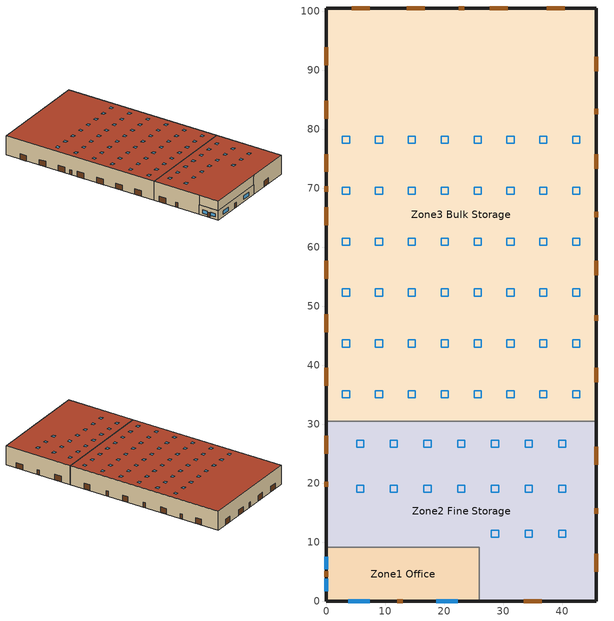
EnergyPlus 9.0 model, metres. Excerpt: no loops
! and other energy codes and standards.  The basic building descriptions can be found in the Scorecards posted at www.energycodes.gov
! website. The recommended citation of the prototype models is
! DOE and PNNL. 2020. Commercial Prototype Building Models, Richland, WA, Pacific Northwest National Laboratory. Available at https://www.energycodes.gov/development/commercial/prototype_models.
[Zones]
Zone1 Office
 floor ground (OfficeFloor_Ffactor): 25.91,9.14 25.91,0 0,0 0,9.14 z0
 wall outside (nonres_ext_wall): 0,9.14 0,0 25.91,0 z0:4.27
 wall to Zone2 Fine Storage (Interior Wall): 25.91,0 25.91,9.14 0,9.14 z0:4.27
 window (NonresWindow_U_0.38_SHGC_0.4): 3.66,0 7.31,0 / 18.59,0 22.25,0 / 0,7.52 0,5.39 / 0,3.76 0,1.62 z0.91:2.44
 door (Swinging Door_con): 12.04,0 12.95,0 / 0,5.03 0,4.11 z0:2.13
 ceiling to Zone2 Fine Storage (InsulatedCeiling): 25.91,0 25.91,9.14 0,9.14 0,0 z4.27
Zone2 Fine Storage
 floor ground (FineStorageFloor_Ffactor): 45.72,30.48 45.72,0 25.91,0 25.91,9.14 0,9.14 0,30.48 z0
 wall outside (nonres_ext_wall): 25.91,0 45.72,0 45.72,30.48 / 0,30.48 0,9.14 z0:8.53; 0,9.14 0,0 25.91,0 z4.27:8.53
 door (Overhead Door_con): 33.48,0 36.53,0 / 45.72,4.94 45.72,7.99 / 45.72,23.09 45.72,26.14 / 0,28.02 0,24.97 z0:2.44
 door (Swinging Door_con): 0,20.27 0,19.35 / 45.72,14.78 45.72,15.7 z0:2.13
 roof outside (nonres_roof): 45.72,0 45.72,30.48 0,30.48 0,0 z8.53
 skylight (Skylight_U_0.75_SHGC_0.6): 10.82,18.44 12.04,18.44 12.04,19.66 10.82,19.66 z8.53; 16.54,18.44 17.75,18.44 17.75,19.66 16.54,19.66 z8.53; 22.25,18.44 23.47,18.44 23.47,19.66 22.25,19.66 z8.53; 27.97,10.82 29.18,10.82 29.18,12.04 27.97,12.04 z8.53; 33.68,10.82 34.9,10.82 34.9,12.04 33.68,12.04 z8.53; 39.4,10.82 40.61,10.82 40.61,12.04 39.4,12.04 z8.53; 39.4,26.06 40.61,26.06 40.61,27.28 39.4,27.28 z8.53; 33.68,26.06 34.9,26.06 34.9,27.28 33.68,27.28 z8.53; 27.97,26.06 29.18,26.06 29.18,27.28 27.97,27.28 z8.53; 22.25,26.06 23.47,26.06 23.47,27.28 22.25,27.28 z8.53; 27.97,18.44 29.18,18.44 29.18,19.66 27.97,19.66 z8.53; 33.68,18.44 34.9,18.44 34.9,19.66 33.68,19.66 z8.53; 39.4,18.44 40.61,18.44 40.61,19.66 39.4,19.66 z8.53; 16.54,26.06 17.75,26.06 17.75,27.28 16.54,27.28 z8.53; 10.82,26.06 12.04,26.06 12.04,27.28 10.82,27.28 z8.53; 5.11,26.06 6.32,26.06 6.32,27.28 5.11,27.28 z8.53; 5.11,18.44 6.32,18.44 6.32,19.66 5.11,19.66 z8.53
Zone3 Bulk Storage
 floor ground (BulkStorageFloor_Ffactor): 45.72,100.58 45.72,30.48 0,30.48 0,100.58 z0
 wall outside (semiheated_ext_wall): 45.72,30.48 45.72,100.58 0,100.58 0,30.48 z0:8.53
 wall to Zone2 Fine Storage (semiheated_ext_wall): 45.72,30.48 0,30.48 z0:8.53
 door (Overhead Door_semi): 0,93.95 0,90.9 / 0,84.88 0,81.83 / 0,75.82 0,72.77 / 0,66.75 0,63.7 / 0,57.68 0,54.63 / 0,48.61 0,45.57 / 0,39.55 0,36.5 / 45.72,37.09 45.72,39.53 / 45.72,55.27 45.72,57.71 / 45.72,73.32 45.72,75.75 / 45.72,89.89 45.72,92.33 / 40.44,100.58 37.39,100.58 / 30.77,100.58 27.72,100.58 / 16.69,100.58 13.64,100.58 / 7.32,100.58 4.27,100.58 z0:2.44
 door (Swinging Door_semi): 45.72,47.55 45.72,48.46 / 45.72,65.07 45.72,65.99 / 45.72,82.6 45.72,83.51 / 23.35,100.58 22.44,100.58 / 0,70.35 0,69.43 z0:2.13
 roof outside (semiheated_roof): 0,100.58 0,30.48 45.72,30.48 45.72,100.58 z8.53
 skylight (SemiHtdSkylight_U_0.75_SHGC_0.6): 2.71,34.44 3.93,34.44 3.93,35.66 2.71,35.66 z8.53; 2.71,43.08 3.93,43.08 3.93,44.3 2.71,44.3 z8.53; 2.71,77.62 3.93,77.62 3.93,78.84 2.71,78.84 z8.53; 41.76,43.08 42.97,43.08 42.97,44.3 41.76,44.3 z8.53; 41.76,34.44 42.97,34.44 42.97,35.66 41.76,35.66 z8.53; 41.76,77.62 42.97,77.62 42.97,78.84 41.76,78.84 z8.53; 41.76,51.71 42.97,51.71 42.97,52.93 41.76,52.93 z8.53; 36.18,34.44 37.4,34.44 37.4,35.66 36.18,35.66 z8.53; 36.18,43.08 37.4,43.08 37.4,44.3 36.18,44.3 z8.53; 36.18,51.71 37.4,51.71 37.4,52.93 36.18,52.93 z8.53; 36.18,77.62 37.4,77.62 37.4,78.84 36.18,78.84 z8.53; 30.6,51.71 31.82,51.71 31.82,52.93 30.6,52.93 z8.53; 30.6,43.08 31.82,43.08 31.82,44.3 30.6,44.3 z8.53; 30.6,77.62 31.82,77.62 31.82,78.84 30.6,78.84 z8.53; 30.6,34.44 31.82,34.44 31.82,35.66 30.6,35.66 z8.53; 25.02,77.62 26.24,77.62 26.24,78.84 25.02,78.84 z8.53; 25.02,51.71 26.24,51.71 26.24,52.93 25.02,52.93 z8.53; 25.02,43.08 26.24,43.08 26.24,44.3 25.02,44.3 z8.53; 25.02,34.44 26.24,34.44 26.24,35.66 25.02,35.66 z8.53; 19.44,77.62 20.66,77.62 20.66,78.84 19.44,78.84 z8.53; 19.44,34.44 20.66,34.44 20.66,35.66 19.44,35.66 z8.53; 19.44,51.71 20.66,51.71 20.66,52.93 19.44,52.93 z8.53; 19.44,43.08 20.66,43.08 20.66,44.3 19.44,44.3 z8.53; 13.87,34.44 15.09,34.44 15.09,35.66 13.87,35.66 z8.53; 13.87,43.08 15.09,43.08 15.09,44.3 13.87,44.3 z8.53; 2.71,51.71 3.93,51.71 3.93,52.93 2.71,52.93 z8.53; 13.87,77.62 15.09,77.62 15.09,78.84 13.87,78.84 z8.53; 8.29,34.44 9.51,34.44 9.51,35.66 8.29,35.66 z8.53; 8.29,43.08 9.51,43.08 9.51,44.3 8.29,44.3 z8.53; 8.29,77.62 9.51,77.62 9.51,78.84 8.29,78.84 z8.53; 13.87,51.71 15.09,51.71 15.09,52.93 13.87,52.93 z8.53; 8.29,51.71 9.51,51.71 9.51,52.93 8.29,52.93 z8.53; 36.18,60.35 37.4,60.35 37.4,61.57 36.18,61.57 z8.53; 25.02,60.35 26.24,60.35 26.24,61.57 25.02,61.57 z8.53; 13.87,60.35 15.09,60.35 15.09,61.57 13.87,61.57 z8.53; 8.29,60.35 9.51,60.35 9.51,61.57 8.29,61.57 z8.53; 2.71,60.35 3.93,60.35 3.93,61.57 2.71,61.57 z8.53; 30.6,60.35 31.82,60.35 31.82,61.57 30.6,61.57 z8.53; 41.76,60.35 42.97,60.35 42.97,61.57 41.76,61.57 z8.53; 19.44,60.35 20.66,60.35 20.66,61.57 19.44,61.57 z8.53; 25.02,68.98 26.24,68.98 26.24,70.2 25.02,70.2 z8.53; 8.29,68.98 9.51,68.98 9.51,70.2 8.29,70.2 z8.53; 36.18,68.98 37.4,68.98 37.4,70.2 36.18,70.2 z8.53; 41.76,68.98 42.97,68.98 42.97,70.2 41.76,70.2 z8.53; 13.87,68.98 15.09,68.98 15.09,70.2 13.87,70.2 z8.53; 19.44,68.98 20.66,68.98 20.66,70.2 19.44,70.2 z8.53; 30.6,68.98 31.82,68.98 31.82,70.2 30.6,70.2 z8.53; 2.71,68.98 3.93,68.98 3.93,70.2 2.71,70.2 z8.53
[Building]
Warehouse: North Axis {deg}=90; Terrain=Urban; Loads Convergence Tolerance Value=0.04; Temperature Convergence Tolerance Value {deltaC}=0.4; Solar Distribution=FullExterior; Maximum Number of Warmup Days=25; Minimum Number of Warmup Days=6
[Site:Location]
Site:Location=William R Fairchild_WA_USA Design_Conditions; Latitude {N+ S-}=48.12; Longitude {W- E+}=-123.5; Time Zone Relative to GMT {GMT+/-}=-8; Elevation {m}=91
[SizingPeriod:DesignDay] Day of Month=21; Dry-Bulb Temperature Range Modifier Type=DefaultMultipliers; Humidity Condition Type=Wetbulb; Barometric Pressure {Pa}=100237; Rain {Yes/No}=No; Snow on ground {Yes/No}=No; Daylight Savings Time Indicator=No
Name | Month | Day Type | Maximum Dry-Bulb Temperature {C} | Daily Dry-Bulb Temperature Range {C} | Wetbulb at Maximum Dry-Bulb {C} | Wind Speed {m/s} design conditions vs. traditional 6.71 m/s (15 mph) | Wind Direction {Degrees; N=0, S=180} | Solar Model Indicator | Clearness {0.0 to 1.1} | Wind Speed {m/s} design conditions vs. traditional 3.35 m/s (7mph) | ASHRAE Clear Sky Optical Depth for Beam Irradiance (taub) | ASHRAE Clear Sky Optical Depth for Diffuse Irradiance (taud)
William R Fairchild Ann Htg 99.6% Condns DB | 1 | WinterDesignDay | -4.3 | 0 | -4.3 | 1.2 | 110 | ASHRAEClearSky | 0
William R Fairchild Ann Clg .4% Condns DB=>MWB | 8 | SummerDesignDay | 26.4 | 9.1 | 17 |  | 90 | ASHRAETau |  | 2.1 | 0.364 | 2.489
[Site:WaterMainsTemperature]
Calculation Method=Correlation; Annual average outdoor air temperature {C}=9.23333; Maximum difference in monthly average outdoor air temperatures {C}=11.6
[Site:GroundTemperature:FCfactorMethod]
January Ground Temperature {C}=9.3; February Ground Temperature {C}=6.7; March Ground Temperature {C}=4.1; April Ground Temperature {C}=4.2; May Ground Temperature {C}=4.2; June Ground Temperature {C}=5.9; July Ground Temperature {C}=9; August Ground Temperature {C}=10; September Ground Temperature {C}=13.3; October Ground Temperature {C}=15; November Ground Temperature {C}=15.7; December Ground Temperature {C}=13.4
[Material]
Name | Roughness | Thickness {m} | Conductivity {W/m-K} | Density {kg/m3} | Specific Heat {J/kg-K} | Thermal Absorptance | Solar Absorptance | Visible Absorptance | Absorptance:Thermal | Absorptance:Solar
Bulk Storage Products Material | Rough | 2.4384 | 1.442 | 200.231 | 836.8 | 0.9 | 0.7 | 0.7
Steel Frame/Cavity | MediumRough | 0.0889002 | 0.0841162 | 641.379 | 502.08 | 0.9 | 0.7 | 0.7
Interior Wall Addi Insul | MediumRough | 2.54001e-08 | 0.04326 | 22.4258 | 836.8 | 0.9 | 0.7 | 0.7
F07 25mm stucco | Smooth | 0.0254 | 0.72 | 1856 | 840 | 0.9 | 0.7 | 0.7
F08 Metal surface | Smooth | 0.0008 | 45.28 | 7824 | 500
F08 Metal roof surface | Smooth | 0.0008 | 45.28 | 7824 | 500 |  |  |  | 0.9 | 0.77
G01 16mm gypsum board | MediumSmooth | 0.0159 | 0.16 | 800 | 1090
[Material:NoMass]
Opaque Door panel_con; Opaque Door panel_semi: MediumRough, 0.475973, 0.9, 0.7, 0.7
Overhead Door_semi Panel; Overhead Door_con Panel: MediumRough, 0.836508, 0.9, 0.7, 0.7
Nonres_Roof_Insulation; Semiheated_Roof_Insulation: MediumSmooth, 4.89434, 0.9, 0.7, 0.7
Nonres_Exterior_Wall_Insulation; Semiheated_Exterior_Wall_Insulation: MediumSmooth, 3.15767, 0.9, 0.7, 0.7
[Construction]
nonres_roof: F08 Metal roof surface, Nonres_Roof_Insulation
semiheated_roof: F08 Metal roof surface, Semiheated_Roof_Insulation
nonres_ext_wall: F08 Metal surface, Nonres_Exterior_Wall_Insulation, G01 16mm gypsum board
semiheated_ext_wall: F08 Metal surface, Semiheated_Exterior_Wall_Insulation, G01 16mm gypsum board
NonresWindow_U_0.38_SHGC_0.4: Nonres Window Glazing Layer
Skylight_U_0.75_SHGC_0.6: Nonres Skylight Glazing Layer
SemiHtdSkylight_U_0.75_SHGC_0.6: Semiheated Skylight Glazing Layer
Swinging Door_con: Opaque Door panel_con
Swinging Door_semi: Opaque Door panel_semi
Overhead Door_semi: Overhead Door_semi Panel
Overhead Door_con: Overhead Door_con Panel
Bulk Storage Products: Bulk Storage Products Material
Interior Wall: F07 25mm stucco, G01 16mm gypsum board, Interior Wall Addi Insul, Steel Frame/Cavity, G01 16mm gypsum board
InsulatedCeiling: Interior Wall Addi Insul, G01 16mm gypsum board
[WindowMaterial:SimpleGlazingSystem]
Name | U-Factor {W/m2-K} | Solar Heat Gain Coefficient | Visible Transmittance
Nonres Window Glazing Layer | 2.15774 | 0.4 | 0.4
Nonres Skylight Glazing Layer; Semiheated Skylight Glazing Layer | 4.258695 | 0.6 | 0.6
[Construction:FfactorGroundFloor] F-Factor=0.93474
Name | Area | PerimeterExposed
OfficeFloor_Ffactor | 236.88 | 35.0503
FineStorageFloor_Ffactor | 1156.53 | 71.6245
BulkStorageFloor_Ffactor | 3204.84 | 185.919
[Zone] Type=1; Multiplier=1; Ceiling Height {m}=autocalculate; Volume {m3}=autocalculate; Floor Area {m2}=autocalculate; Part of Total Floor Area=Yes
Zone1 Office; Zone2 Fine Storage; Zone3 Bulk Storage
[Daylighting:Controls] Daylighting Method=SplitFlux; Lighting Control Type=Stepped; Minimum Input Power Fraction for Continuous or ContinuousOff Dimming Control=0.3; Minimum Light Output Fraction for Continuous or ContinuousOff Dimming Control=0.2; Number of Stepped Control Steps=3; Probability Lighting will be Reset When Needed in Manual Stepped Control=1; Glare Calculation Azimuth Angle of View Direction Clockwise from Zone y-Axis {deg}=0; Maximum Allowable Discomfort Glare Index=22; Fraction of Zone Controlled by Reference Point 1=0.37; Fraction of Zone Controlled by Reference Point 2=0.37
Name | Zone | Glare Calculation Daylighting Reference Point | Daylighting Reference Point 1 | Illuminance Setpoint at Reference Point 1 {lux} | Daylighting Reference Point 2 | Illuminance Setpoint at Reference Point 2 {lux}
Zone2 Fine Storage_DaylCtrl | Zone2 Fine Storage | Zone2 Fine Storage_DaylRefPt1 | Zone2 Fine Storage_DaylRefPt1 | 323 | Zone2 Fine Storage_DaylRefPt2 | 323
Zone3 Bulk Storage_DaylCtrl | Zone3 Bulk Storage | Zone3 Bulk Storage_DaylRefPt1 | Zone3 Bulk Storage_DaylRefPt1 | 215 | Zone3 Bulk Storage_DaylRefPt2 | 215
[InternalMass]
Bulk Storage Products Surface: Construction=Bulk Storage Products; Zone=Zone3 Bulk Storage; Surface Area {m2}=6028.45
[People]
Office People: Zone or ZoneList=Zone1 Office; Number of People Schedule=BLDG_OCC_SCH; Number of People Calculation Method=People; Number of People=5; Fraction Radiant=0.3; Sensible Heat Fraction=autocalculate; Activity Level Schedule=Office Activity Schedule; Mean Radiant Temperature Calculation Type=ZoneAveraged
[Lights] Design Level Calculation Method=Watts/Area; Return Air Fraction=0; Fraction Visible=0.18; Fraction Replaceable=1; Return Air Fraction Calculated from Plenum Temperature=No
Name | Zone or ZoneList | Schedule | Watts per Zone Floor Area {W/m2} | Fraction Radiant
Office Lights | Zone1 Office | BLDG_LIGHT_OFFICE_SCH | 7.97525 | 0.37
Fine Storage Area Lights | Zone2 Fine Storage | BLDG_LIGHT_STORAGE_SCH | 6.3802 | 0.42
Bulk Storage Area Lights | Zone3 Bulk Storage | BLDG_LIGHT_STORAGE_SCH | 6.3802 | 0.42
[ElectricEquipment] Design Level Calculation Method=EquipmentLevel
Name | Zone or ZoneList | Schedule | Design Level {W}
Office Plug Load | Zone1 Office | Office_Plug_SCH | 1912.5
Bulk Storage  Plug Load | Zone3 Bulk Storage | Bulk Storage Plug Schedule | 8200.12
[Exterior:Lights]
Exterior_Lights: Schedule=Exterior_Lgt_ALWAYS_ON; Design Level {W}=6311; Control Option=AstronomicalClock
[ZoneInfiltration:DesignFlowRate] Temperature Term Coefficient=0; Velocity Squared Term Coefficient=0
Name | Zone or ZoneList | Schedule | Design Flow Rate Calculation Method | Flow per Exterior Surface Area {m3/s-m2} | Constant Term Coefficient | Velocity Term Coefficient | Design Flow Rate {m3/s}
Office Infiltration | Zone1 Office | Office Infil Schedule | Flow/ExteriorArea | 0.000220198 | 0 | 0.224
Office Door Infiltration | Zone1 Office | INFIL_Door_Opening_SCH | Flow/Zone |  | 1 | 0 | 0.288832
Fine Storage Infiltration | Zone2 Fine Storage | Fine Sorage Infil Schedule | Flow/ExteriorArea | 0.000225765 | 0 | 0.224
Bulk Storage Infiltration | Zone3 Bulk Storage | Bulk Storage Infil_Base Schedule | Flow/Zone |  | 0 | 0.224 | 2.70892
[ZoneVentilation:DesignFlowRate] Zone or ZoneList=Zone3 Bulk Storage; Schedule=Always On Schedule; Design Flow Rate Calculation Method=Flow/Zone; Temperature Term Coefficient=0; Velocity Squared Term Coefficient=0; Delta Temperature {deltaC}=-100; Minimum Outdoor Temperature {C}=-100; Maximum Outdoor Temperature {C}=100; Maximum Wind Speed {m/s}=40
Name | Design Flow Rate {m3/s} | Ventilation Type | Fan Pressure Rise {Pa} | Fan Total Efficiency | Constant Term Coefficient | Velocity Term Coefficient | Minimum Indoor Temperature {C} | Maximum Indoor Temperature {C}
Bulk Storage Ventilation-1 | 37.76 | Exhaust | 31.1361 | 0.51 | 1 | 0 | 29.4444 | 100
Bulk Storage Ventilation-2 | 0.943841 | Natural |  | 1 | 0 | 0.224 | -73.3333 | 29.4444
[Sizing:Zone]
Zone3 Bulk Storage: Zone Cooling Design Supply Air Temperature Input Method=SupplyAirTemperature; Zone Cooling Design Supply Air Temperature {C}=12.78; Zone Heating Design Supply Air Temperature Input Method=SupplyAirTemperature; Zone Heating Design Supply Air Temperature {C}=43.3333; Zone Cooling Design Supply Air Humidity Ratio {kgWater/kgDryAir}=0.009; Zone Heating Design Supply Air Humidity Ratio {kgWater/kgDryAir}=0.016; Design Specification Outdoor Air Object=SZ DSOA Zone3 Bulk Storage; Cooling Design Air Flow Method=DesignDay; Cooling Minimum Air Flow per Zone Floor Area {m3/s-m2}=0; Heating Design Air Flow Method=DesignDay; Heating Maximum Air Flow per Zone Floor Area {m3/s-m2}=0; Heating Maximum Air Flow {m3/s}=0
[DesignSpecification:OutdoorAir]
SZ DSOA Zone3 Bulk Storage: Outdoor Air Method=Flow/Area; Outdoor Air Flow per Person {m3/s-person}=0; Outdoor Air Flow per Zone Floor Area {m3/s-m2}=0.000304801; Outdoor Air Flow per Zone {m3/s}=0
[AvailabilityManager:NightCycle] Applicability Schedule=COMPACT HVAC-ALWAYS 1; Fan Schedule=FanSched; Control Type=CycleOnAny; Thermostat Tolerance {deltaC}=1; Cycling Run Time Control Type=FixedRunTime; Cycling Run Time {s}=1800
PSZ-Office Availability; PSZ-Fine Storage Availability
[Zone equipment]
Zone3 Bulk Storage: Zone3UnitHeater, Zone3HiRadiant
[ZoneHVAC:UnitHeater]
Zone3UnitHeater: availability schedule=UnitHeaterAvailability; Supply Air Fan Object Type: August 12, 2013: Changed from Fan:ONOff to Fan:ConstantVolume during V6 to V8 upgrade=Fan:ConstantVolume; Supply Air Fan=Zone3UnitHeaterFan; Maximum Supply Air Flow Rate {m3/s}=autosize; Heating Coil=Zone3UnitHeaterHeatingCoil; Supply Air Fan Operation During No Heating=No; Heating Convergence Tolerance=0.001
[ZoneHVAC:HighTemperatureRadiant]
Zone3HiRadiant: availability schedule=Always Off Schedule; Zone=Zone3 Bulk Storage; Heating Design Capacity Method=HeatingDesignCapacity; Maximum Power Input {W}=autosize; Fuel Type=NaturalGas; Combustion Efficiency=0.7925; Fraction of Input Converted to Radiant Energy=0.8; Fraction of Input Converted to Latent Energy=0; Fraction of Input that Is Lost=0; Temperature Control Type=OperativeTemperature; Heating Throttling Range {deltaC}=2; Heating Setpoint Temperature Schedule=Bulk Storage Heating Setpoint Schedule; Fraction of Radiant Energy Incident on People=0.05; Surface 1=Bulk Storage Right Wall; Fraction of Radiant Energy to Surface 1=0.05; Surface 2=Bulk Storage Rear Wall; Fraction of Radiant Energy to Surface 2=0.05; Surface 3=Bulk Storage Left Wall; Fraction of Radiant Energy to Surface 3=0.05; Surface 4=Bulk Storage Floor; Fraction of Radiant Energy to Surface 4=0.8
[ZoneControl:Thermostat]
Zone 3 Thermostat: Zone or ZoneList=Zone3 Bulk Storage; Control Type Schedule=ZoneControlSchedule; Control 1=Heating Setpoint with SB
[ThermostatSetpoint:SingleHeating]
Heating Setpoint with SB: Setpoint Temperature Schedule=Bulk Storage Heating Setpoint Schedule
[Coil:Heating:Fuel]
Zone3UnitHeaterHeatingCoil: Availability Schedule=Zone3HeatingCoilAvailability; Fuel Type=NaturalGas; Burner Efficiency=0.8; Nominal Capacity {W}=autosize; Parasitic Electric Load {W}=0; Parasitic Fuel Load {W}=0
[Fan:ConstantVolume]
Zone3UnitHeaterFan: Availability Schedule=COMPACT HVAC-ALWAYS 1; Fan Total Efficiency=0.536; Pressure Rise {Pa}=49.8; Maximum Flow Rate {m3/s}=autosize; Motor Efficiency=0.825; Motor In Airstream Fraction=1
[EnergyManagementSystem:Sensor]
OAT_F: Output:Variable or Output:Meter=Site Outdoor Air Drybulb Temperature
[Schedule:Day:Hourly]
Office Infiltration WD; Fine Storage INFIL WD: 1, 1, 1, 1, 1, 1, 1, 1.25, 1.25, 0.5, 0.5, 0.5, 0.5, 0.5, 0.5, 0.5, 1.25, 1.25, 1, 1, 1, 1, 1, 1
Office Infiltration WEH; Fine Storage INFIL WEH; SYS Day   1: 1, 1, 1, 1, 1, 1, 1, 1, 1, 1, 1, 1, 1, 1, 1, 1, 1, 1, 1, 1, 1, 1, 1, 1
Bulk Storage PLUG WD: 0.25, 0.25, 0.25, 0.25, 0.25, 0.25, 0.25, 0.25, 1, 1, 1, 1, 0.25, 1, 1, 1, 1, 0.25, 0.25, 0.25, 0.25, 0.25, 0.25, 0.25
Bulk Storage PLUG WEH: 0, 0, 0, 0, 0, 0, 0, 0, 0, 0, 0, 0, 0, 0, 0, 0, 0, 0, 0, 0, 0, 0, 0, 0
Bulk Storage INFIL_Base WD: 0.765, 0.765, 0.765, 0.765, 0.765, 0.765, 0.765, 0.765, 1, 1, 1, 1, 0.765, 1, 1, 1, 1, 0.765, 0.765, 0.765, 0.765, 0.765, 0.765, 0.765
Bulk Storage INFIL_Base WEH: 0.765, 0.765, 0.765, 0.765, 0.765, 0.765, 0.765, 0.765, 0.765, 0.765, 0.765, 0.765, 0.765, 0.765, 0.765, 0.765, 0.765, 0.765, 0.765, 0.765, 0.765, 0.765, 0.765, 0.765
[Schedule:Compact]
Office_Plug_SCH: Through: 12/31, For: SummerDesignDay, Until: 24:00, 1, For: WinterDesignDay, Until: 24:00, 0, For: Weekdays Saturday, Until: 06:00, 0.3, Until: 07:00, 0.3, Until: 08:00, 0.5, Until: 12:00, 1, Until: 13:00, 0.94, Until: 17:00, 1, Until: 18:00, 0.5, Until: 24:00, 0.3, For: AllOtherDays, Until: 24:00, 0.3
BLDG_LIGHT_OFFICE_SCH: Through: 12/31, For: Weekdays Saturday, Until: 6:00, 0.18, Until: 7:00, 0.198674, Until: 8:00, 0.362796, Until: 12:00, 0.665126, Until: 13:00, 0.587384, Until: 17:00, 0.665126, Until: 18:00, 0.526918, Until: 24:00, 0.18, For: SummerDesignDay, Until: 24:00, 1, For: WinterDesignDay, Until: 24:00, 0, For: Sunday Holidays AllOtherDays, Until: 24:00, 0.18
BLDG_LIGHT_STORAGE_SCH: Through: 12/31, For: Weekdays Saturday, Until: 7:00, 0.1, Until: 8:00, 0.6, Until: 9:00, 0.75, Until: 16:00, 0.85, Until: 17:00, 0.75, Until: 18:00, 0.6, Until: 24:00, 0.1, For: SummerDesignDay, Until: 24:00, 1, For: WinterDesignDay, Until: 24:00, 0, For: Sunday Holidays AllOtherDays, Until: 24:00, 0.1
BLDG_OCC_SCH: Through: 12/31, For: Weekdays Saturday WinterDesignDay, Until: 06:00, 0, Until: 07:00, 0.11, Until: 08:00, 0.21, Until: 12:00, 1, Until: 13:00, 0.53, Until: 17:00, 1, Until: 18:00, 0.32, Until: 24:00, 0, For: SummerDesignDay, Until: 06:00, 1e-09, Until: 07:00, 0.11, Until: 08:00, 0.21, Until: 12:00, 1, Until: 13:00, 0.53, Until: 17:00, 1, Until: 18:00, 0.32, Until: 24:00, 1e-09, For: Sunday Holidays AllOtherDays, Until: 24:00, 0
Office Activity Schedule: Through: 12/31, For: AllDays, Until: 24:00, 131.85
FanSched: Through: 12/31, For: WeekDays Saturday CustomDay1 CustomDay2, Until: 7:00, 0, Until: 18:00, 1, Until: 24:00, 0, For: Sunday Holiday, Until: 24:00, 0, For: SummerDesignDay, Until: 24:00, 1, For: WinterDesignDay, Until: 24:00, 1
Bulk Storage Heating Setpoint Schedule: Through: 12/31, For: AllDays, Until: 24:00, 10
ZoneControlSchedule; Exterior_Lgt_ALWAYS_ON; COMPACT HVAC-ALWAYS 1: Through: 12/31, For: AllDays, Until: 24:00, 1
Always Off Schedule: THROUGH: 12/31, FOR: AllDays, UNTIL: 24:00, 0
Always On Schedule: THROUGH: 12/31, FOR: AllDays, UNTIL: 24:00, 1
INFIL_Door_Opening_SCH: Through: 12/31, For: Weekdays, Until: 06:00, 0, Until: 07:00, 0.144, Until: 08:00, 1, Until: 12:00, 0.144, Until: 13:00, 1, Until: 17:00, 0.144, Until: 18:00, 1, Until: 19:00, 0.144, Until: 24:00, 0, For: Saturday Sunday Holidays AllOtherDays, Until: 24:00, 0
[Schedule:Week:Daily]
Office Infil Wk Schedule: Office Infiltration WEH, Office Infiltration WD, Office Infiltration WD, Office Infiltration WD, Office Infiltration WD, Office Infiltration WD, Office Infiltration WD, Office Infiltration WEH, Office Infiltration WD, Office Infiltration WD, Office Infiltration WD, Office Infiltration WD
Bulk Storage Plug Wk Schedule: Bulk Storage PLUG WEH, Bulk Storage PLUG WD, Bulk Storage PLUG WD, Bulk Storage PLUG WD, Bulk Storage PLUG WD, Bulk Storage PLUG WD, Bulk Storage PLUG WD, Bulk Storage PLUG WEH, Bulk Storage PLUG WD, Bulk Storage PLUG WD, Bulk Storage PLUG WD, Bulk Storage PLUG WD
Fine Storage Infil Wk Schedule: Fine Storage INFIL WEH, Fine Storage INFIL WD, Fine Storage INFIL WD, Fine Storage INFIL WD, Fine Storage INFIL WD, Fine Storage INFIL WD, Fine Storage INFIL WD, Fine Storage INFIL WEH, Fine Storage INFIL WD, Fine Storage INFIL WD, Fine Storage INFIL WD, Fine Storage INFIL WD
Bulk Storage Infil_Base Wk Schedule: Bulk Storage INFIL_Base WEH, Bulk Storage INFIL_Base WD, Bulk Storage INFIL_Base WD, Bulk Storage INFIL_Base WD, Bulk Storage INFIL_Base WD, Bulk Storage INFIL_Base WD, Bulk Storage INFIL_Base WD, Bulk Storage INFIL_Base WEH, Bulk Storage INFIL_Base WD, Bulk Storage INFIL_Base WD, Bulk Storage INFIL_Base WD, Bulk Storage INFIL_Base WD
SYS-ON: SYS Day   1, SYS Day   1, SYS Day   1, SYS Day   1, SYS Day   1, SYS Day   1, SYS Day   1, SYS Day   1, SYS Day   1, SYS Day   1, SYS Day   1, SYS Day   1
[Schedule:Year]
Office Infil Schedule: Office Infil Wk Schedule, 1, 1, 12, 31
Bulk Storage Plug Schedule: Bulk Storage Plug Wk Schedule, 1, 1, 12, 31
Fine Sorage Infil Schedule: Fine Storage Infil Wk Schedule, 1, 1, 12, 31
Bulk Storage Infil_Base Schedule: Bulk Storage Infil_Base Wk Schedule, 1, 1, 12, 31
UnitHeaterAvailability; Zone3HeatingCoilAvailability: SYS-ON, 1, 1, 12, 31
